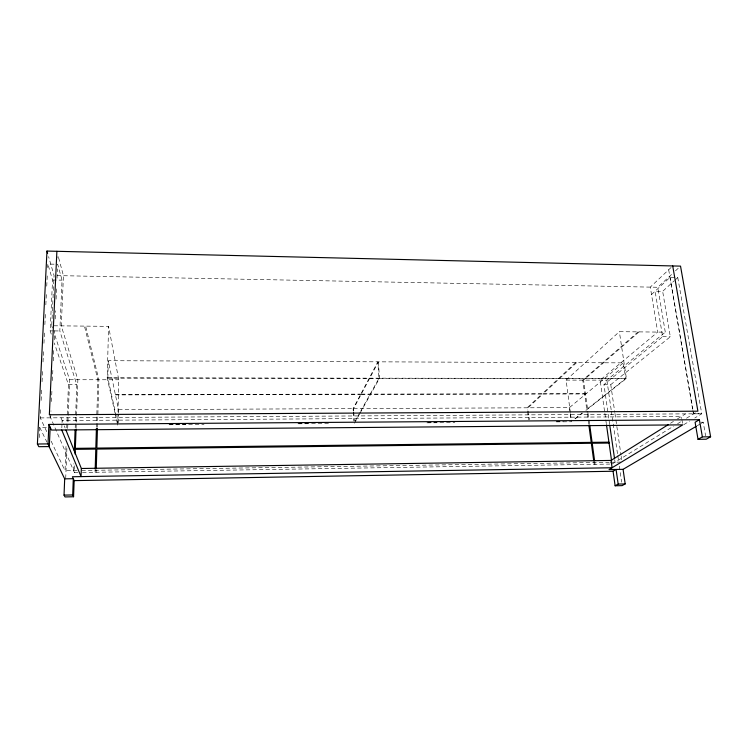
<?xml version="1.0" encoding="UTF-8"?>
<svg xmlns="http://www.w3.org/2000/svg" width="748" height="748" viewBox="0 0 748 748"><rect width="100%" height="100%" fill="white"/><g stroke="black" fill="none" stroke-linecap="round" stroke-linejoin="round"><path stroke-width="0.56" stroke-dasharray="3.74 2.81" d="M117.707 425.135L118.745 379.769L108.582 326.352L51.724 325.763L52.36 312.066M118.24 422.807L118.436 414.074M118.465 412.98L118.539 409.708L108.292 360.695L377.852 361.826L378.946 378.348L360.77 410.998M114.958 412.756L107.198 377.871L108.582 326.352M117.698 422.76L107.834 378.058L108.292 360.695M96.155 472.259L96.221 469.94M97.492 427.248L98.895 379.75L85.618 326.119M95.099 472.278L95.202 468.8M96.445 427.258L97.876 379.75L84.44 326.109M73.594 470.632L73.856 463.666M75.193 427.66L76.792 384.687L59.821 330.962L62.047 280.154L57.68 264.259L47.835 264.044L47.666 267.541M77.895 472.558L74.454 472.605L74.753 464.461M76.072 428.585L77.876 379.741L61.28 325.866L63.449 275.722L58.073 255.723L57.97 257.854M65.712 478.365L66.955 447.033M67.694 428.464L69.629 379.732L54.277 333.477M77.091 470.576L65.011 470.763L66.039 445.172M66.731 427.725L68.451 384.687L54.258 342.949M61.822 427.875L62 423.667M62.047 422.62L62.131 420.516L681.372 416.449L681.727 418.553M50.677 417.842L50.995 410.858M51.425 401.554L51.902 391.082M52.379 380.61L52.856 370.138M53.276 360.826L53.753 350.354M54.23 339.882L54.66 330.579M55.184 318.938L55.558 310.794M56.091 299.163L56.568 288.691M57.044 278.219L57.465 268.915M51.275 334.169L50.153 330.868L52.556 279.976L47.835 264.044M52.416 310.925L53.323 291.524M53.37 290.383L54.062 275.545L48.583 256.629M39.251 437.589L39.747 427.351L47.863 427.286M46.713 431.643L40.28 417.908L40.803 407.417M41.14 400.423L41.776 387.595M42.056 381.77L42.683 368.951M43.029 361.957L43.599 350.298M43.945 343.304L44.515 331.654M44.861 324.66L45.432 313.001M45.834 304.838L46.404 293.188M46.75 286.194L47.32 274.535M353.252 410.858L353.121 408.614L377.852 361.826M353.72 410.858L353.598 408.614L378.394 361.836L623.327 362.864L625.702 378.61L585.787 410.156M355.094 421.199L360.209 412.017M354.43 423.237L359.554 414.055M360.125 413.036L379.488 378.348L378.394 361.836M671.106 267.466L650.302 287.12L657.688 332.075L600.139 380.134L604.702 412.298M575.586 362.658L542.225 393.757L361.284 394.112M576.577 362.668L543.142 393.757L586.217 393.672M57.194 275.601L657.791 287.269L672.106 273.955M675.481 270.823L678.847 267.7M651.517 294.516L669.993 277.396L677.772 277.564L701.764 413.775L694.78 418.001M609.657 424.546L603.954 384.622L662.635 336.694L655.098 291.196L662.663 291.337L674.415 280.622M675.257 279.855L677.772 277.564M570.331 412.494L566.114 380.106L619.353 331.682L665.281 332.159L657.791 287.269M638.109 331.869L582.757 380.115L587.143 412.4M639.072 331.888L583.608 380.124L588.003 412.4M353.598 408.614L569.443 407.604L623.327 362.864M566.114 380.106L606.89 380.134L665.281 332.159M603.954 384.622L610.761 384.622L670.311 336.759L662.663 291.337M574.894 418.758L582.159 413.018M575.193 418.861L582.505 413.092M586.17 410.203L626.403 378.441L619.353 331.682M670.479 423.265L673.452 421.405M677.408 418.927L685.308 413.99M612.042 464.041L673.602 426.154M677.566 423.714L680.549 421.881M686.505 418.216L696.201 412.251M683.822 424.64L689.796 421.021M697.22 425.743L700.231 423.976M701.231 423.387L703.232 422.209L705.607 435.813M40.28 417.908L701.764 413.775L693.648 413.822L693.05 410.381M81.766 470.501L609.209 462.283M610.377 462.264L620.849 462.105M82.476 472.484L609.779 464.078M700.904 422.227L703.232 422.209M169.544 424.612L185.887 424.49M297.928 423.658L310.775 423.555M427.669 422.685L436.963 422.62M556.25 421.732L563.188 421.685M169.039 424.752L204.036 424.49M298.536 423.789L330.036 423.555M426.874 422.826L454.868 422.62M556.372 421.863L571.537 421.75L570.481 413.653M118.539 409.708L353.121 408.614M115.379 394.579L360.788 394.112M115.444 394.907L360.63 394.42M361.116 394.42L541.907 394.065L527.172 407.8L527.424 409.979M585.852 393.972L542.814 394.065L528.051 407.791L528.303 409.969M68.451 384.687L76.792 384.687M107.198 377.871L626.403 378.441M107.834 378.058L378.946 378.348M379.488 378.348L625.702 378.61M69.629 379.732L118.745 379.769M50.153 330.868L53.379 330.897M54.454 330.906L59.821 330.962M662.635 336.694L670.311 336.759M52.556 279.976L62.047 280.154M39.747 427.351L46.872 442.059M51.163 441.161L65.011 470.763M49.789 415.795L74.454 472.605M61.037 417.777L63.842 424.78M64.272 425.846L65.123 427.978M51.724 325.763L52.454 327.97M115.201 413.887L117.212 422.882M669.993 277.396L692.854 409.231M668.684 269.757L692.657 409.352M692.854 410.502L693.452 413.943M681.905 419.6L682.606 423.798M610.761 384.622L614.791 412.372M614.959 413.522L621.008 455.149M621.177 456.308L621.682 459.777M606.89 380.134L611.191 409.951M611.359 411.101L617.633 454.672M617.801 455.822L618.624 461.553M619.288 466.144L621.607 482.198M614.716 459.908L615.043 462.189M604.87 413.448L606.497 424.939M588.162 413.551L589.574 423.92M594.772 462.096L595.071 464.312M587.302 413.551L588.713 423.929M593.903 462.105L594.202 464.321M569.443 407.604L570.846 418.384M528.425 411.054L529.434 419.759M527.546 411.063L528.555 419.759M353.785 411.989L354.3 420.984M353.318 411.989L353.832 420.984"/><path stroke-width="1.12" d="M96.258 468.79L96.838 449.081L591.341 443.265L593.753 461.002M97.455 428.408L96.866 448.099L591.219 442.377L588.872 425.079M95.202 468.8L95.791 449.09L75.314 449.333M96.417 428.417L95.819 448.117L75.342 448.351M65.974 430.109L81.345 468.491L81.065 476.598L61.738 429.978M64.683 478.842L64.038 495.12L64.973 496.934L73.566 496.756L72.687 494.952L73.295 478.692L64.683 478.842L48.91 446.266M74.323 450.885L75.109 429.978M73.566 496.756L74.155 480.618L72.416 476.747L612.079 467.743L611.051 460.431L668.497 424.509M75.137 454.13L76.034 429.745M698.024 439.31L706.206 439.216L710.6 436.795L680.53 266.129L46.974 251.066L37.4 444.013L38.803 446.696L49.303 446.584L48.012 443.901L48.91 424.425L699.38 419.712L702.363 436.879L698.024 439.31L695.098 422.265L699.38 419.712M56.885 251.3L49.349 414.775L697.903 411.194L672.714 265.942M49.303 446.584L50.181 427.267M613.061 471.249L616.081 469.454L618.166 484.068L615.127 485.779L613.061 471.249L74.155 480.618M48.91 424.425L51.444 430.063L682.784 424.855L609.068 469.566L623.065 469.333L696.22 426.332M623.065 469.333L625.188 483.928L622.102 485.63L615.127 485.779M64.038 495.12L72.687 494.952M618.166 484.068L625.188 483.928M81.345 468.491L611.051 460.431M608.937 442.171L592.089 442.367L589.733 425.079M609.068 443.059L592.21 443.255L594.623 460.983M37.4 444.013L48.012 443.901M702.363 436.879L710.6 436.795M46.974 251.066L47.62 253.291M609.826 425.687L614.557 458.767M606.497 424.939L611.574 460.731"/></g></svg>
